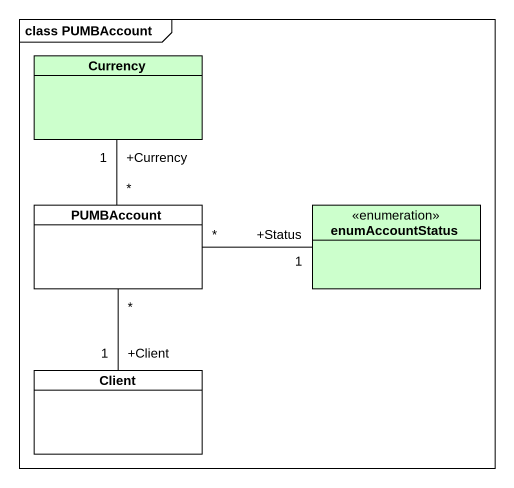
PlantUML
@startuml
mainframe class PUMBAccount
hide circle
hide empty members
class Currency #CCFFCC
class PUMBAccount
enum enumAccountStatus #CCFFCC
class Client
PUMBAccount "*" -up- "+Currency\n1" Currency
PUMBAccount "*" -right- "+Status\n1" enumAccountStatus
PUMBAccount "*" -- "+Client\n1" Client
@enduml
